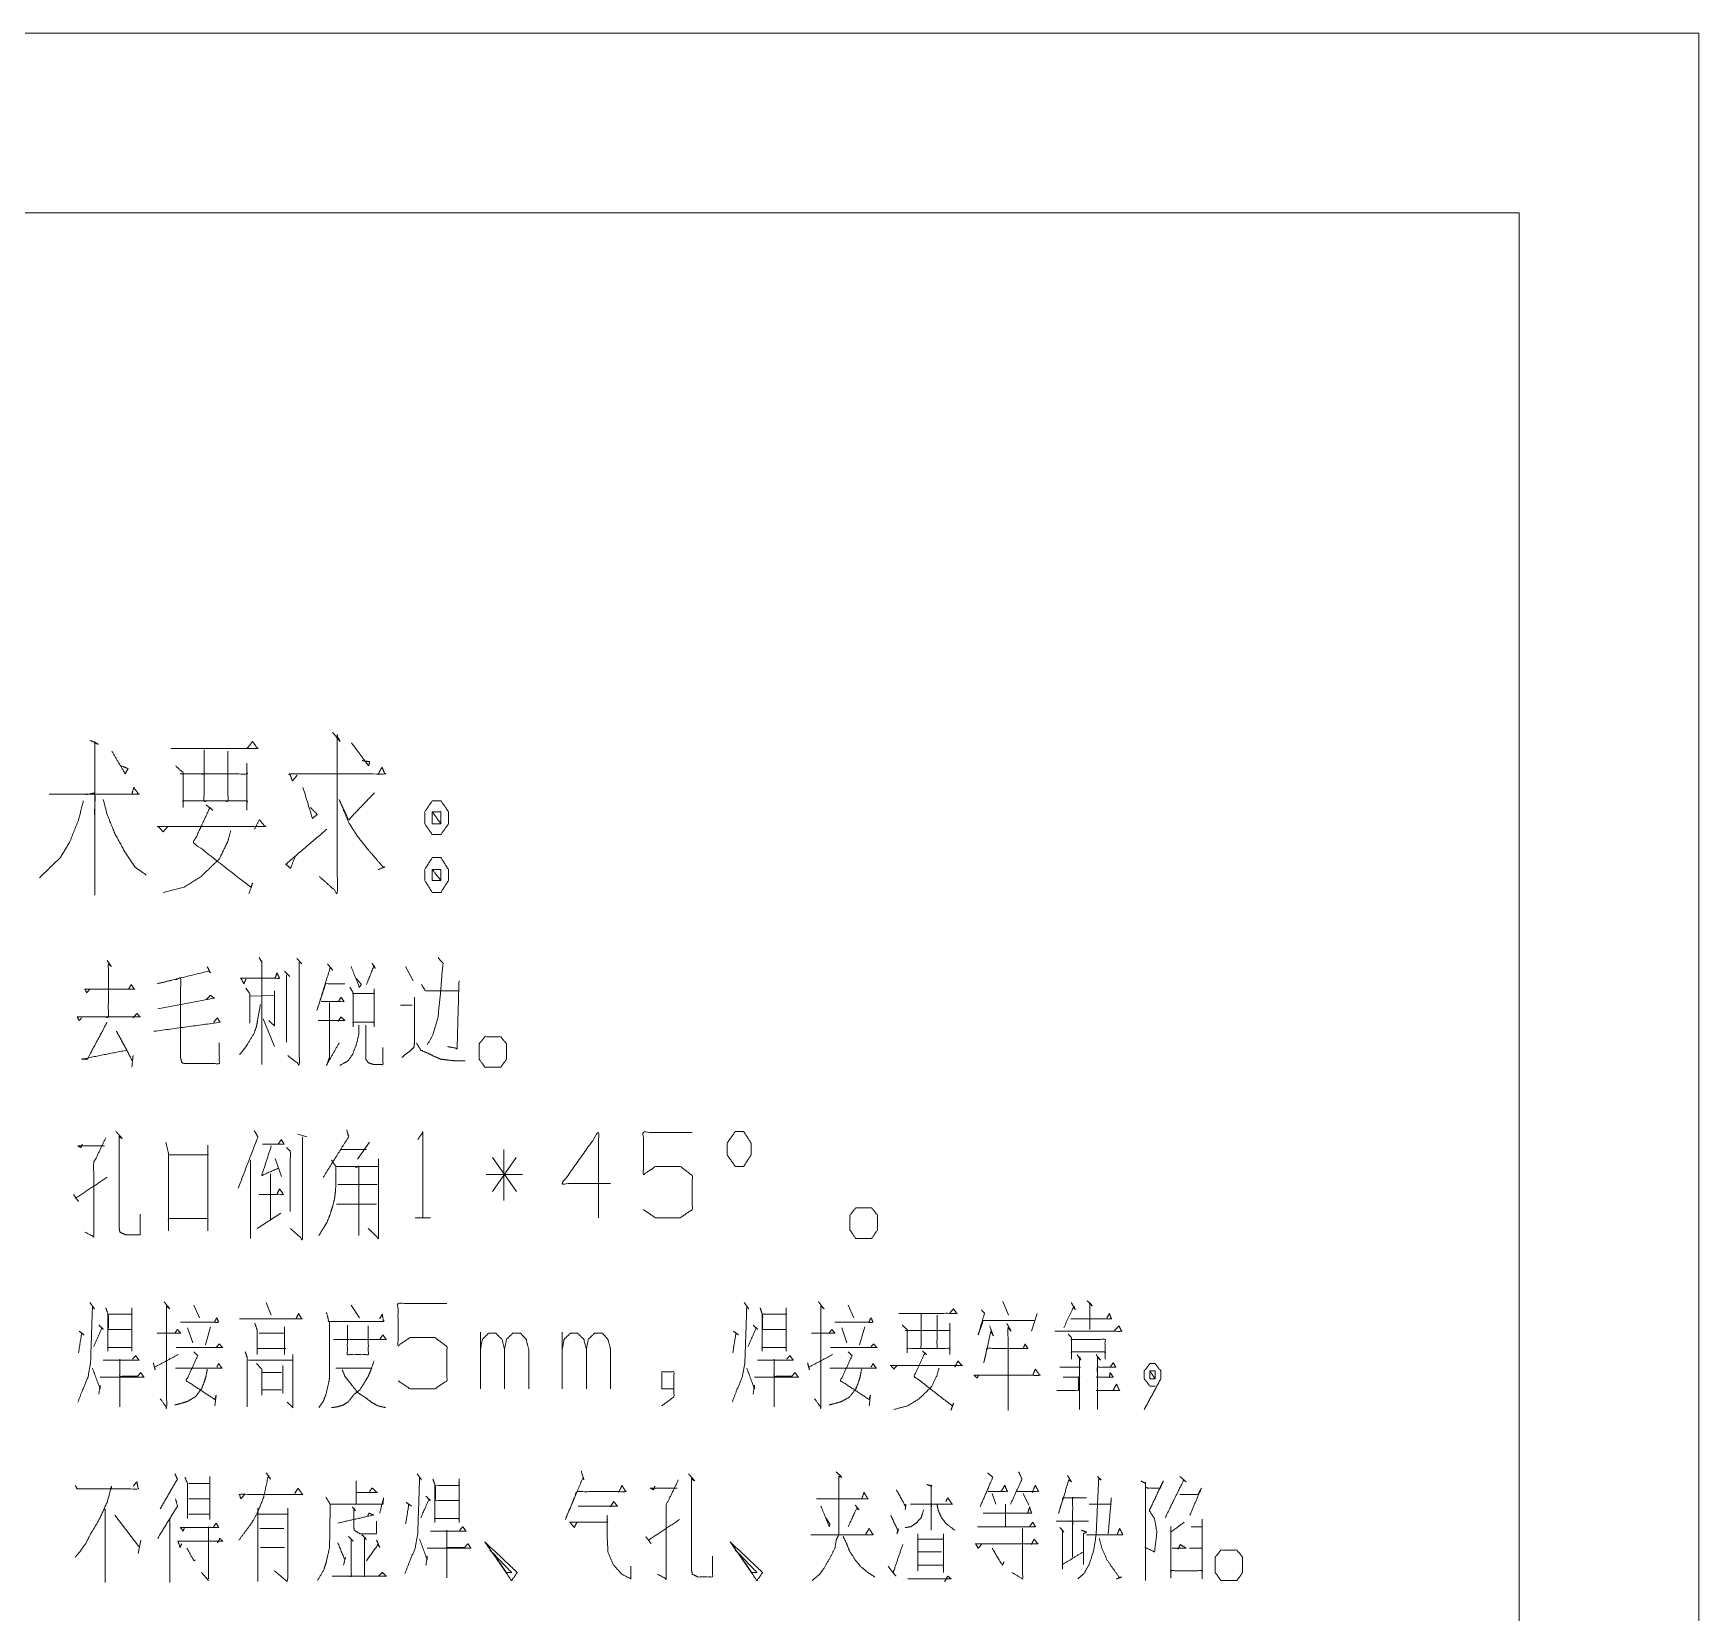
# Model space of a CAD drawing. Header units: millimetres. Extents: x 2210 to 79821, y -19430 to 2344.
# Drawn here: x 7825.33 to 7871.68, y 1745.86 to 1789.82 of the extents above; entities that cross this region are included whole.
import ezdxf

# ---------------------------------------------------------------- set-up
doc = ezdxf.new("R2010")
doc.units = ezdxf.units.MM
doc.layers.add('101', color=7, linetype='Continuous', true_color=0xffffff)

msp = doc.modelspace()

# ---------------------------------------------------------------- linework, layer by layer
at = {"layer": '101', "color": 133, "linetype": 'Continuous', "lineweight": 18}
for p, q in [((7871.684, 1789.822), (7451.684, 1789.822)), ((7871.684, 1492.822), (7871.684, 1789.822)), ((7866.684, 1784.822), (7476.684, 1784.822)), ((7866.684, 1497.822), (7866.684, 1784.822))]:
    msp.add_line(p, q, dxfattribs=at)
at = {"layer": '101', "color": 72, "linetype": 'Continuous', "lineweight": 18}
for p, q in [((7832.66, 1764.07), (7832.801, 1763.92)), ((7835.693, 1763.845), (7835.905, 1763.445)), ((7832.324, 1763.72), (7832.466, 1763.57)), ((7832.377, 1763.62), (7832.377, 1761.745)), ((7831.37, 1763.02), (7832.041, 1763.045)), ((7831.723, 1762.395), (7832.041, 1761.62)), ((7835.551, 1762.77), (7835.87, 1762.77)), ((7832.695, 1759.182), (7832.943, 1759.107)), ((7833.911, 1758.757), (7834.601, 1758.757)), ((7834.689, 1758.957), (7834.353, 1758.482)), ((7838.429, 1757.332), (7838.429, 1758.757)), ((7831.37, 1758.457), (7831.37, 1756.282)), ((7832.059, 1758.507), (7832.236, 1758.007)), ((7838.765, 1758.532), (7838.111, 1757.582)), ((7838.111, 1758.532), (7838.782, 1757.582)), ((7831.935, 1758.082), (7831.935, 1756.807)), ((7833.805, 1757.782), (7834.901, 1757.782)), ((7838.941, 1758.057), (7837.934, 1758.057)), ((7831.564, 1756.557), (7832.218, 1756.982)), ((7833.77, 1757.232), (7834.883, 1757.232)), ((7835.958, 1756.857), (7836.382, 1756.857)), ((7852.317, 1754.52), (7852.477, 1754.145)), ((7829.8, 1754.42), (7829.959, 1754.07)), ((7831.812, 1754.495), (7831.953, 1754.145)), ((7834.176, 1754.42), (7834.406, 1754.07)), ((7848.012, 1754.42), (7848.171, 1754.07)), ((7853.272, 1754.195), (7853.113, 1753.695)), ((7829.623, 1753.795), (7829.765, 1753.37)), ((7830.26, 1753.82), (7830.118, 1753.32)), ((7831.617, 1753.645), (7832.324, 1753.645)), ((7832.324, 1753.82), (7832.324, 1753.045)), ((7837.775, 1752.095), (7837.775, 1753.67)), ((7840.051, 1752.095), (7840.051, 1753.67)), ((7847.835, 1753.795), (7847.977, 1753.37)), ((7848.472, 1753.82), (7848.33, 1753.32)), ((7831.564, 1753.22), (7832.359, 1753.22)), ((7831.317, 1752.895), (7832.554, 1752.895)), ((7832.271, 1752.745), (7832.271, 1751.97)), ((7833.752, 1752.67), (7834.76, 1752.67)), ((7831.688, 1752.545), (7832.236, 1752.545)), ((7831.688, 1752.07), (7832.236, 1752.07)), ((7829.659, 1749.457), (7830.242, 1749.457)), ((7830.242, 1749.657), (7830.242, 1748.457)), ((7829.659, 1749.032), (7830.242, 1749.032)), ((7852.017, 1749.182), (7852.123, 1748.882)), ((7852.883, 1749.182), (7853.042, 1748.857)), ((7827.329, 1748.757), (7827.329, 1746.707)), ((7827.594, 1748.582), (7828.266, 1747.707)), ((7829.659, 1748.607), (7830.242, 1748.607)), ((7852.388, 1748.882), (7852.388, 1748.257)), ((7829.129, 1748.457), (7829.129, 1746.707)), ((7830.207, 1748.257), (7830.207, 1746.807)), ((7831.635, 1748.207), (7832.306, 1748.207)), ((7828.319, 1747.882), (7828.248, 1747.507)), ((7831.652, 1747.682), (7832.324, 1747.682)), ((7857.507, 1747.657), (7857.843, 1747.657)), ((7830.207, 1746.757), (7830.012, 1746.982))]:
    msp.add_line(p, q, dxfattribs=at)
for points, knots in [([(7833.657, 1770.37), (7833.869, 1770.107), (7833.789, 1770.257), (7833.789, 1765.907), (7833.286, 1766.357)], [0, 0, 0.060995, 0.091683, 0.877919, 1, 1]), ([(7826.907, 1770.145), (7827.146, 1770.032), (7827.039, 1770.07), (7827.039, 1765.832), (7827.039, 1768.645), (7825.767, 1768.645), (7828.259, 1768.645), (7828.126, 1768.832), (7828.073, 1768.645)], [0, 0, 0.022712, 0.032395, 0.397208, 0.639342, 0.748903, 0.963458, 0.983227, 1, 1]), ([(7827.517, 1769.845), (7827.888, 1769.207), (7827.967, 1769.357), (7827.782, 1769.432)], [0, 0, 0.666016, 0.81929, 1, 1]), ([(7829.155, 1769.92), (7831.568, 1769.92), (7831.435, 1770.107), (7831.276, 1769.92)], [0, 0, 0.835358, 0.91487, 1, 1]), ([(7829.288, 1769.432), (7829.5, 1769.245), (7829.5, 1768.27), (7829.5, 1768.457), (7831.276, 1768.457), (7831.276, 1768.195), (7831.276, 1769.507), (7831.276, 1769.207), (7829.42, 1769.207), (7830.083, 1769.207), (7830.083, 1769.882), (7830.083, 1768.457), (7830.746, 1768.457), (7830.746, 1769.845)], [0, 0, 0.024062, 0.106928, 0.122864, 0.273837, 0.296149, 0.4077, 0.433197, 0.590931, 0.647265, 0.704633, 0.825745, 0.882075, 1, 1]), ([(7834.187, 1770.07), (7834.664, 1769.432), (7834.691, 1769.545), (7834.479, 1769.582)], [0, 0, 0.706417, 0.808952, 1, 1]), ([(7832.676, 1769.17), (7832.543, 1769.02), (7832.464, 1769.207), (7835.115, 1769.207), (7835.035, 1769.395), (7834.929, 1769.207)], [0, 0, 0.057617, 0.116242, 0.879371, 0.937997, 1, 1]), ([(7826.721, 1768.457), (7826.589, 1767.932), (7826.35, 1767.332), (7826.085, 1766.882), (7825.502, 1766.32)], [0, 0, 0.214896, 0.471147, 0.678431, 1, 1]), ([(7827.278, 1768.495), (7827.384, 1768.082), (7827.596, 1767.557), (7827.861, 1767.07), (7828.153, 1766.62), (7828.471, 1766.395)], [0, 0, 0.172231, 0.401198, 0.625593, 0.842438, 1, 1]), ([(7832.835, 1768.832), (7833.1, 1767.97), (7833.233, 1768.082), (7833.047, 1768.27)], [0, 0, 0.673366, 0.803128, 1, 1]), ([(7834.823, 1768.682), (7834.107, 1767.932), (7833.842, 1768.495), (7834.107, 1767.857), (7834.346, 1767.482), (7834.611, 1767.145), (7835.062, 1766.62), (7835.115, 1766.62), (7834.929, 1766.545)], [0, 0, 0.248762, 0.397963, 0.563618, 0.670264, 0.773235, 0.93925, 0.951976, 1, 1]), ([(7836.674, 1768.457), (7836.435, 1768.457), (7836.223, 1768.157), (7836.223, 1767.82), (7836.435, 1767.52), (7836.674, 1767.52), (7836.886, 1767.82), (7836.886, 1768.157), (7836.674, 1768.457)], [0, 0, 0.091011, 0.23115, 0.35987, 0.500009, 0.59102, 0.73115, 0.85987, 1, 1]), ([(7830.136, 1768.345), (7830.322, 1768.195), (7830.242, 1768.27), (7829.791, 1767.295), (7831.382, 1766.057), (7831.435, 1766.17), (7831.329, 1765.87)], [0, 0, 0.061501, 0.089671, 0.366514, 0.885947, 0.917995, 1, 1]), ([(7836.435, 1767.82), (7836.674, 1767.82), (7836.435, 1768.157), (7836.435, 1767.82)], [0, 0, 0.241169, 0.658908, 1, 1]), ([(7836.674, 1767.82), (7836.674, 1768.157), (7836.435, 1768.157)], [0, 0, 0.585806, 1, 1]), ([(7829.076, 1767.745), (7828.943, 1767.595), (7828.81, 1767.745), (7831.78, 1767.745), (7831.621, 1767.932), (7831.488, 1767.67)], [0, 0, 0.051201, 0.102396, 0.86189, 0.924783, 1, 1]), ([(7830.825, 1767.632), (7830.746, 1767.332), (7830.507, 1766.845), (7830.003, 1766.357), (7829.526, 1766.057), (7828.943, 1765.907)], [0, 0, 0.114106, 0.313638, 0.571352, 0.778587, 1, 1]), ([(7832.623, 1766.92), (7832.49, 1766.582), (7832.358, 1766.695), (7833.498, 1767.67)], [0, 0, 0.178053, 0.26342, 1, 1]), ([(7836.886, 1766.545), (7836.674, 1766.882), (7836.435, 1766.882), (7836.223, 1766.545), (7836.223, 1766.245), (7836.435, 1765.907), (7836.674, 1765.907), (7836.886, 1766.245), (7836.886, 1766.545)], [0, 0, 0.149192, 0.238507, 0.387707, 0.5, 0.6492, 0.738515, 0.887707, 1, 1]), ([(7836.435, 1766.545), (7836.435, 1766.245), (7836.674, 1766.245)], [0, 0, 0.556988, 1, 1]), ([(7836.674, 1766.545), (7836.435, 1766.545), (7836.674, 1766.245), (7836.674, 1766.545)], [0, 0, 0.258816, 0.674596, 1, 1]), ([(7827.382, 1764.02), (7827.506, 1763.845), (7827.418, 1763.92), (7827.418, 1762.445), (7826.552, 1762.445), (7828.301, 1762.445), (7828.213, 1762.545), (7828.107, 1762.42)], [0, 0, 0.045422, 0.069991, 0.382592, 0.566136, 0.936976, 0.965261, 1, 1]), ([(7830.171, 1763.845), (7830.26, 1763.67), (7830.207, 1763.72), (7828.775, 1763.37), (7829.429, 1763.52), (7829.429, 1761.32), (7829.464, 1761.17), (7829.553, 1761.145), (7830.507, 1761.145), (7830.507, 1761.72)], [0, 0, 0.030685, 0.042094, 0.272768, 0.377784, 0.722121, 0.746242, 0.760612, 0.910004, 1, 1]), ([(7831.617, 1764.095), (7831.688, 1763.97), (7831.688, 1761.12)], [0, 0, 0.047969, 1, 1]), ([(7832.731, 1763.97), (7832.731, 1761.12), (7832.413, 1761.37)], [0, 0, 0.875674, 1, 1]), ([(7833.522, 1763.92), (7833.664, 1763.745), (7833.593, 1763.82), (7833.222, 1762.62), (7833.469, 1763.37), (7834, 1763.37)], [0, 0, 0.077467, 0.112955, 0.545473, 0.817419, 1, 1]), ([(7834.176, 1763.845), (7834.406, 1763.27), (7834.459, 1763.345), (7834.318, 1763.52)], [0, 0, 0.661524, 0.759631, 1, 1]), ([(7834.76, 1763.945), (7834.848, 1763.795), (7834.813, 1763.87), (7834.601, 1763.345)], [0, 0, 0.211467, 0.312196, 1, 1]), ([(7836.594, 1764.095), (7836.736, 1763.945), (7836.7, 1763.595), (7836.665, 1763.12), (7836.594, 1762.445), (7836.453, 1761.945), (7836.294, 1761.67)], [0, 0, 0.080831, 0.21877, 0.405547, 0.671677, 0.875431, 1, 1]), ([(7826.905, 1763.22), (7826.817, 1763.12), (7826.764, 1763.22), (7828.142, 1763.22), (7828.054, 1763.345), (7827.983, 1763.22)], [0, 0, 0.069441, 0.128338, 0.845637, 0.925275, 1, 1]), ([(7831.246, 1763.495), (7831.193, 1763.37), (7831.105, 1763.52), (7832.183, 1763.52), (7832.112, 1763.67), (7832.059, 1763.52)], [0, 0, 0.079259, 0.180902, 0.810328, 0.907126, 1, 1]), ([(7836.135, 1763.345), (7836.241, 1763.17), (7837.16, 1763.17)], [0, 0, 0.182091, 1, 1]), ([(7837.178, 1763.445), (7837.125, 1761.57), (7836.859, 1761.62)], [0, 0, 0.874254, 1, 1]), ([(7828.793, 1762.67), (7830.366, 1762.97), (7830.26, 1763.045), (7830.136, 1762.92)], [0, 0, 0.839681, 0.90778, 1, 1]), ([(7831.246, 1763.245), (7831.352, 1763.095), (7831.352, 1762.27)], [0, 0, 0.182116, 1, 1]), ([(7832.041, 1763.17), (7832.041, 1762.195), (7831.882, 1762.345)], [0, 0, 0.816829, 1, 1]), ([(7833.346, 1762.87), (7833.982, 1762.87), (7833.894, 1762.995), (7833.823, 1762.87)], [0, 0, 0.682009, 0.846089, 1, 1]), ([(7834.141, 1763.27), (7834.229, 1763.12), (7834.229, 1762.17), (7834.229, 1762.295), (7834.813, 1762.295), (7834.813, 1762.17), (7834.813, 1763.22), (7834.813, 1763.095), (7834.212, 1763.095)], [0, 0, 0.046631, 0.301095, 0.334581, 0.490817, 0.524304, 0.805555, 0.839035, 1, 1]), ([(7835.94, 1762.995), (7835.94, 1761.745), (7835.923, 1761.595), (7835.781, 1761.47), (7835.587, 1761.32)], [0, 0, 0.681074, 0.763374, 0.866199, 1, 1]), ([(7826.675, 1762.42), (7826.605, 1762.345), (7826.552, 1762.445)], [0, 0, 0.476637, 1, 1]), ([(7828.687, 1762.045), (7830.525, 1762.295), (7830.454, 1762.42), (7830.348, 1762.295)], [0, 0, 0.857805, 0.924206, 1, 1]), ([(7831.652, 1762.795), (7831.582, 1762.42), (7831.546, 1762.195), (7831.476, 1761.995), (7831.299, 1761.695), (7831.211, 1761.57), (7831.069, 1761.395)], [0, 0, 0.24655, 0.393704, 0.530764, 0.755722, 0.854644, 1, 1]), ([(7833.257, 1762.345), (7834, 1762.345), (7833.894, 1762.445), (7833.805, 1762.32)], [0, 0, 0.71297, 0.852965, 1, 1]), ([(7833.575, 1762.845), (7833.575, 1761.32), (7833.487, 1761.095), (7833.841, 1761.72)], [0, 0, 0.613739, 0.711021, 1, 1]), ([(7827.382, 1762.295), (7826.834, 1761.27), (7826.675, 1761.27), (7827.93, 1761.52), (7827.647, 1762.045), (7828.089, 1761.22), (7828.107, 1761.37), (7828.072, 1761.045)], [0, 0, 0.252058, 0.286557, 0.564061, 0.693383, 0.896347, 0.929102, 1, 1]), ([(7834.388, 1762.22), (7834.388, 1761.945), (7834.318, 1761.67), (7834.212, 1761.395), (7834.088, 1761.22), (7833.858, 1761.095)], [0, 0, 0.206834, 0.420393, 0.64207, 0.803267, 1, 1]), ([(7834.583, 1762.22), (7834.583, 1761.27), (7834.654, 1761.17), (7834.795, 1761.12), (7835.06, 1761.12), (7835.06, 1761.595)], [0, 0, 0.48405, 0.546451, 0.622883, 0.75797, 1, 1]), ([(7835.993, 1761.72), (7836.117, 1761.52), (7836.294, 1761.445), (7836.488, 1761.345), (7836.665, 1761.27), (7836.859, 1761.245), (7837.107, 1761.22), (7837.354, 1761.22)], [0, 0, 0.153705, 0.279215, 0.422091, 0.547596, 0.675718, 0.838257, 1, 1]), ([(7837.74, 1761.27), (7837.74, 1761.695), (7837.899, 1761.895), (7838.34, 1761.895), (7838.5, 1761.695), (7838.5, 1761.27), (7838.34, 1761.045), (7837.899, 1761.045), (7837.74, 1761.27)], [0, 0, 0.15201, 0.243408, 0.401443, 0.492842, 0.644852, 0.743408, 0.901443, 1, 1]), ([(7827.63, 1759.257), (7827.807, 1759.057), (7827.718, 1759.107), (7827.718, 1756.582), (7827.736, 1756.457), (7827.895, 1756.382), (7828.301, 1756.382), (7828.301, 1756.957)], [0, 0, 0.063894, 0.088205, 0.6927, 0.722922, 0.765026, 0.862345, 1, 1]), ([(7831.034, 1757.682), (7831.582, 1759.107), (7831.493, 1759.257), (7831.476, 1759.282)], [0, 0, 0.881768, 0.982305, 1, 1]), ([(7834.053, 1759.307), (7834.106, 1759.107), (7833.399, 1757.982)], [0, 0, 0.134735, 1, 1]), ([(7836.029, 1759.032), (7836.17, 1759.232), (7836.17, 1756.857)], [0, 0, 0.093497, 1, 1]), ([(7841.395, 1757.807), (7840.051, 1757.807), (7841.059, 1759.232), (7841.059, 1756.857)], [0, 0, 0.245868, 0.565295, 1, 1]), ([(7842.31, 1757.082), (7842.646, 1756.857), (7843.335, 1756.857), (7843.671, 1757.082), (7843.671, 1758.032), (7843.335, 1758.282), (7842.646, 1758.282), (7842.31, 1758.057), (7842.31, 1759.232), (7843.671, 1759.232)], [0, 0, 0.062231, 0.168346, 0.230572, 0.376815, 0.441263, 0.547378, 0.609609, 0.790489, 1, 1]), ([(7844.869, 1758.282), (7845.099, 1758.282), (7845.311, 1758.607), (7845.311, 1758.932), (7845.099, 1759.257), (7844.869, 1759.257), (7844.64, 1758.932), (7844.64, 1758.607), (7844.869, 1758.282)], [0, 0, 0.085681, 0.230394, 0.351585, 0.496291, 0.581973, 0.730387, 0.851579, 1, 1]), ([(7826.693, 1758.907), (7826.658, 1758.807), (7826.569, 1758.857), (7827.312, 1758.857)], [0, 0, 0.111652, 0.218549, 1, 1]), ([(7827.347, 1759.082), (7827.011, 1758.382), (7827.011, 1756.332), (7826.764, 1756.457)], [0, 0, 0.250151, 0.910671, 1, 1]), ([(7829.022, 1758.957), (7829.093, 1758.632), (7829.093, 1756.507), (7829.093, 1756.832), (7830.189, 1756.832), (7830.189, 1756.507), (7830.189, 1758.857), (7830.189, 1758.607), (7829.111, 1758.607)], [0, 0, 0.0422, 0.311813, 0.353049, 0.49209, 0.533325, 0.831486, 0.863204, 1, 1]), ([(7831.953, 1758.857), (7831.688, 1758.032), (7832.147, 1758.232)], [0, 0, 0.633567, 1, 1]), ([(7831.705, 1758.907), (7832.306, 1758.907), (7832.236, 1759.032), (7832.147, 1758.907)], [0, 0, 0.66949, 0.829485, 1, 1]), ([(7832.377, 1758.807), (7832.483, 1758.707), (7832.483, 1757.032)], [0, 0, 0.080046, 1, 1]), ([(7832.819, 1759.107), (7832.819, 1756.257), (7832.483, 1756.557)], [0, 0, 0.863559, 1, 1]), ([(7833.628, 1758.457), (7833.752, 1758.282), (7833.752, 1757.782), (7833.735, 1757.557), (7833.717, 1757.407), (7833.664, 1757.182), (7833.593, 1756.957), (7833.505, 1756.732), (7833.416, 1756.582), (7833.275, 1756.357)], [0, 0, 0.095695, 0.318944, 0.419716, 0.487155, 0.590371, 0.695675, 0.80361, 0.88134, 1, 1]), ([(7833.77, 1758.282), (7834.936, 1758.282), (7834.936, 1758.482), (7834.936, 1756.282), (7834.654, 1756.557)], [0, 0, 0.294508, 0.345002, 0.900412, 1, 1]), ([(7834.3, 1758.257), (7834.388, 1758.282), (7834.388, 1756.357)], [0, 0, 0.045523, 1, 1]), ([(7826.446, 1757.507), (7826.587, 1757.307), (7826.516, 1757.407), (7827.382, 1757.982)], [0, 0, 0.174102, 0.261144, 1, 1]), ([(7831.617, 1757.507), (7832.289, 1757.507), (7832.183, 1757.657), (7832.112, 1757.507)], [0, 0, 0.657711, 0.837607, 1, 1]), ([(7848.061, 1756.507), (7848.061, 1756.932), (7848.221, 1757.132), (7848.662, 1757.132), (7848.822, 1756.932), (7848.822, 1756.507), (7848.662, 1756.282), (7848.221, 1756.282), (7848.061, 1756.507)], [0, 0, 0.152008, 0.243396, 0.401444, 0.492841, 0.64485, 0.743405, 0.901453, 1, 1]), ([(7828.969, 1754.52), (7829.129, 1754.32), (7829.04, 1754.395), (7829.04, 1751.57), (7828.863, 1751.82)], [0, 0, 0.072955, 0.106044, 0.912586, 1, 1]), ([(7847.181, 1754.52), (7847.34, 1754.32), (7847.252, 1754.395), (7847.252, 1751.57), (7847.075, 1751.82)], [0, 0, 0.072962, 0.10605, 0.912587, 1, 1]), ([(7854.665, 1754.545), (7854.806, 1754.395), (7854.735, 1754.495), (7854.735, 1753.745)], [0, 0, 0.191124, 0.304673, 1, 1]), ([(7826.905, 1754.495), (7827.029, 1754.32), (7826.976, 1754.395), (7826.923, 1752.82), (7826.852, 1752.42), (7826.693, 1752.045), (7826.569, 1751.72)], [0, 0, 0.070416, 0.100595, 0.618417, 0.751887, 0.885737, 1, 1]), ([(7827.347, 1754.345), (7827.4, 1754.195), (7827.4, 1753.145), (7827.4, 1753.245), (7828.072, 1753.245), (7828.072, 1753.145), (7828.072, 1754.345), (7828.072, 1754.17), (7827.418, 1754.17), (7827.418, 1753.745), (7828.054, 1753.745)], [0, 0, 0.030769, 0.233823, 0.253162, 0.383044, 0.402383, 0.634446, 0.668287, 0.794756, 0.876945, 1, 1]), ([(7829.429, 1753.945), (7830.49, 1753.945), (7830.436, 1754.07), (7830.366, 1753.945)], [0, 0, 0.791484, 0.892824, 1, 1]), ([(7831.069, 1754.045), (7832.801, 1754.045), (7832.713, 1754.195), (7832.642, 1754.045)], [0, 0, 0.835944, 0.91997, 1, 1]), ([(7833.487, 1754.22), (7833.558, 1753.97), (7835.078, 1753.97), (7835.042, 1754.17), (7834.972, 1754.045)], [0, 0, 0.122175, 0.836955, 0.932464, 1, 1]), ([(7835.481, 1752.32), (7835.817, 1752.095), (7836.506, 1752.095), (7836.842, 1752.32), (7836.842, 1753.27), (7836.506, 1753.52), (7835.817, 1753.52), (7835.481, 1753.295), (7835.481, 1754.47), (7836.842, 1754.47)], [0, 0, 0.062227, 0.168343, 0.23057, 0.376816, 0.441266, 0.547382, 0.609609, 0.790491, 1, 1]), ([(7845.117, 1754.495), (7845.241, 1754.32), (7845.188, 1754.395), (7845.135, 1752.82), (7845.064, 1752.42), (7844.905, 1752.045), (7844.781, 1751.72)], [0, 0, 0.070422, 0.100609, 0.618423, 0.751891, 0.885739, 1, 1]), ([(7845.559, 1754.345), (7845.612, 1754.195), (7845.612, 1753.145), (7845.612, 1753.245), (7846.283, 1753.245), (7846.283, 1753.145), (7846.283, 1754.345), (7846.283, 1754.17), (7845.629, 1754.17), (7845.629, 1753.745), (7846.266, 1753.745)], [0, 0, 0.030766, 0.233821, 0.25316, 0.38305, 0.40239, 0.634453, 0.668294, 0.794763, 0.876953, 1, 1]), ([(7847.641, 1753.945), (7848.701, 1753.945), (7848.648, 1754.07), (7848.578, 1753.945)], [0, 0, 0.79149, 0.892828, 1, 1]), ([(7849.422, 1754.195), (7851.031, 1754.195), (7850.942, 1754.32), (7850.836, 1754.195)], [0, 0, 0.835359, 0.914868, 1, 1]), ([(7849.511, 1753.87), (7849.652, 1753.745), (7849.652, 1753.095), (7849.652, 1753.22), (7850.836, 1753.22), (7850.836, 1753.045), (7850.836, 1753.92), (7850.836, 1753.72), (7849.599, 1753.72), (7850.041, 1753.72), (7850.041, 1754.17), (7850.041, 1753.22), (7850.483, 1753.22), (7850.483, 1754.145)], [0, 0, 0.024059, 0.106926, 0.122864, 0.273836, 0.296148, 0.4077, 0.433195, 0.590929, 0.647265, 0.704634, 0.825746, 0.882076, 1, 1]), ([(7851.717, 1754.295), (7851.805, 1754.195), (7851.628, 1753.595), (7851.77, 1753.995), (7853.184, 1753.995)], [0, 0, 0.051388, 0.292221, 0.45558, 1, 1]), ([(7854.223, 1754.495), (7854.329, 1754.295), (7854.294, 1754.395), (7854.011, 1753.795)], [0, 0, 0.227329, 0.333849, 1, 1]), ([(7854.205, 1754.045), (7855.336, 1754.045), (7855.283, 1754.195), (7855.213, 1754.07)], [0, 0, 0.788895, 0.899855, 1, 1]), ([(7826.605, 1753.695), (7826.746, 1753.595), (7826.675, 1753.645), (7826.587, 1753.095)], [0, 0, 0.21204, 0.31808, 1, 1]), ([(7827.153, 1753.87), (7827.276, 1753.745), (7827.241, 1753.795), (7827.011, 1753.27)], [0, 0, 0.217081, 0.292659, 1, 1]), ([(7828.775, 1753.645), (7829.429, 1753.645), (7829.341, 1753.745), (7829.27, 1753.645)], [0, 0, 0.718726, 0.865406, 1, 1]), ([(7831.493, 1753.92), (7831.564, 1753.72), (7831.564, 1753.045)], [0, 0, 0.239101, 1, 1]), ([(7833.575, 1753.97), (7833.575, 1752.42), (7833.558, 1752.295), (7833.469, 1751.92), (7833.399, 1751.745), (7833.275, 1751.57)], [0, 0, 0.628912, 0.680132, 0.836459, 0.913039, 1, 1]), ([(7833.682, 1753.47), (7835.149, 1753.47), (7835.06, 1753.595), (7834.972, 1753.47)], [0, 0, 0.827332, 0.913666, 1, 1]), ([(7834.07, 1753.87), (7834.07, 1753.045), (7834.654, 1753.045), (7834.654, 1753.845)], [0, 0, 0.373599, 0.637718, 1, 1]), ([(7837.775, 1753.195), (7837.828, 1753.47), (7838.005, 1753.645), (7838.199, 1753.645), (7838.376, 1753.47), (7838.447, 1753.195), (7838.447, 1752.095)], [0, 0, 0.118877, 0.224461, 0.306989, 0.41256, 0.533084, 1, 1]), ([(7838.447, 1753.195), (7838.5, 1753.47), (7838.676, 1753.645), (7838.888, 1753.645), (7839.048, 1753.47), (7839.118, 1753.195), (7839.118, 1752.095)], [0, 0, 0.118606, 0.223933, 0.313763, 0.413917, 0.534162, 1, 1]), ([(7840.051, 1753.195), (7840.104, 1753.47), (7840.281, 1753.645), (7840.476, 1753.645), (7840.652, 1753.47), (7840.723, 1753.195), (7840.723, 1752.095)], [0, 0, 0.11888, 0.224451, 0.306978, 0.412562, 0.533085, 1, 1]), ([(7840.723, 1753.195), (7840.776, 1753.47), (7840.953, 1753.645), (7841.165, 1753.645), (7841.324, 1753.47), (7841.395, 1753.195), (7841.395, 1752.095)], [0, 0, 0.118608, 0.223937, 0.313751, 0.413906, 0.534154, 1, 1]), ([(7844.816, 1753.695), (7844.958, 1753.595), (7844.887, 1753.645), (7844.799, 1753.095)], [0, 0, 0.212016, 0.318024, 1, 1]), ([(7845.364, 1753.87), (7845.488, 1753.745), (7845.453, 1753.795), (7845.223, 1753.27)], [0, 0, 0.217081, 0.292659, 1, 1]), ([(7846.987, 1753.645), (7847.641, 1753.645), (7847.552, 1753.745), (7847.482, 1753.645)], [0, 0, 0.718748, 0.865402, 1, 1]), ([(7851.946, 1753.845), (7852.052, 1753.57), (7851.982, 1753.695), (7851.787, 1752.82), (7851.876, 1753.22), (7853.007, 1753.22), (7852.936, 1753.345), (7852.883, 1753.22)], [0, 0, 0.09342, 0.138936, 0.423044, 0.552892, 0.911445, 0.956967, 1, 1]), ([(7852.424, 1753.92), (7852.547, 1753.695), (7852.459, 1753.795), (7852.459, 1751.495)], [0, 0, 0.095442, 0.145044, 1, 1]), ([(7853.763, 1753.695), (7855.619, 1753.695), (7855.548, 1753.845), (7855.425, 1753.72)], [0, 0, 0.844505, 0.919966, 1, 1]), ([(7854.134, 1753.62), (7854.223, 1753.52), (7854.223, 1752.92), (7854.223, 1753.12), (7855.16, 1753.12), (7855.16, 1752.92), (7855.16, 1753.47), (7854.205, 1753.47)], [0, 0, 0.037336, 0.205185, 0.261136, 0.523187, 0.579139, 0.732999, 1, 1]), ([(7829.305, 1753.245), (7830.596, 1753.245), (7830.507, 1753.345), (7830.419, 1753.245)], [0, 0, 0.828595, 0.914289, 1, 1]), ([(7847.517, 1753.245), (7848.807, 1753.245), (7848.719, 1753.345), (7848.631, 1753.245)], [0, 0, 0.828595, 0.914307, 1, 1]), ([(7850.076, 1753.145), (7850.2, 1753.045), (7850.147, 1753.095), (7849.847, 1752.445), (7850.907, 1751.62), (7850.942, 1751.695), (7850.872, 1751.495)], [0, 0, 0.061505, 0.089686, 0.366517, 0.885946, 0.917997, 1, 1]), ([(7826.976, 1752.67), (7827.188, 1752.095), (7827.188, 1752.195), (7827.153, 1751.945)], [0, 0, 0.634871, 0.738464, 1, 1]), ([(7827.188, 1752.42), (7828.407, 1752.42), (7828.319, 1752.545), (7828.231, 1752.445), (7827.736, 1752.445), (7827.736, 1752.92), (7827.736, 1751.595)], [0, 0, 0.320856, 0.361126, 0.396236, 0.526438, 0.651403, 1, 1]), ([(7827.276, 1752.895), (7828.266, 1752.895), (7828.178, 1753.02), (7828.089, 1752.92)], [0, 0, 0.775505, 0.89545, 1, 1]), ([(7828.669, 1752.82), (7828.722, 1752.62), (7828.704, 1752.695), (7829.358, 1753.045)], [0, 0, 0.201721, 0.276834, 1, 1]), ([(7829.288, 1752.67), (7830.578, 1752.67), (7830.49, 1752.795), (7830.436, 1752.695)], [0, 0, 0.828928, 0.927277, 1, 1]), ([(7829.8, 1753.12), (7829.906, 1753.02), (7829.588, 1752.32), (7830.383, 1751.795), (7830.419, 1751.92), (7830.383, 1751.62)], [0, 0, 0.063383, 0.397743, 0.812159, 0.868645, 1, 1]), ([(7831.228, 1753.12), (7831.281, 1752.97), (7831.281, 1751.595)], [0, 0, 0.103705, 1, 1]), ([(7831.546, 1752.795), (7831.688, 1752.645), (7831.688, 1751.92)], [0, 0, 0.221405, 1, 1]), ([(7832.554, 1753.045), (7832.554, 1751.57), (7832.395, 1751.72)], [0, 0, 0.870898, 1, 1]), ([(7834.813, 1752.87), (7834.724, 1752.62), (7834.654, 1752.445), (7834.548, 1752.27), (7834.424, 1752.07), (7834.265, 1751.945), (7834.106, 1751.745), (7833.964, 1751.645), (7833.805, 1751.595), (7833.628, 1751.57)], [0, 0, 0.141787, 0.242724, 0.352146, 0.477915, 0.586087, 0.722749, 0.815376, 0.90455, 1, 1]), ([(7845.188, 1752.67), (7845.4, 1752.095), (7845.4, 1752.195), (7845.364, 1751.945)], [0, 0, 0.634876, 0.738467, 1, 1]), ([(7845.4, 1752.42), (7846.619, 1752.42), (7846.531, 1752.545), (7846.443, 1752.445), (7845.948, 1752.445), (7845.948, 1752.92), (7845.948, 1751.595)], [0, 0, 0.320856, 0.361126, 0.396236, 0.526438, 0.651403, 1, 1]), ([(7845.488, 1752.895), (7846.478, 1752.895), (7846.389, 1753.02), (7846.301, 1752.92)], [0, 0, 0.775488, 0.895431, 1, 1]), ([(7846.881, 1752.82), (7846.934, 1752.62), (7846.916, 1752.695), (7847.57, 1753.045)], [0, 0, 0.201719, 0.27684, 1, 1]), ([(7847.499, 1752.67), (7848.79, 1752.67), (7848.701, 1752.795), (7848.648, 1752.695)], [0, 0, 0.828928, 0.927277, 1, 1]), ([(7848.012, 1753.12), (7848.118, 1753.02), (7847.8, 1752.32), (7848.595, 1751.795), (7848.631, 1751.92), (7848.595, 1751.62)], [0, 0, 0.063382, 0.397742, 0.812164, 0.868648, 1, 1]), ([(7849.369, 1752.745), (7849.281, 1752.645), (7849.193, 1752.745), (7851.172, 1752.745), (7851.066, 1752.87), (7850.978, 1752.695)], [0, 0, 0.051196, 0.102402, 0.861894, 0.924782, 1, 1]), ([(7850.536, 1752.67), (7850.483, 1752.47), (7850.324, 1752.145), (7849.988, 1751.82), (7849.67, 1751.62), (7849.281, 1751.52)], [0, 0, 0.114109, 0.313654, 0.571368, 0.778584, 1, 1]), ([(7853.905, 1752.695), (7854.47, 1752.695), (7854.417, 1752.695), (7854.453, 1752.695), (7854.453, 1752.42), (7853.993, 1752.42), (7854.417, 1752.42), (7854.417, 1752.045), (7853.816, 1752.045)], [0, 0, 0.202817, 0.221822, 0.234497, 0.333111, 0.497902, 0.650019, 0.784493, 1, 1]), ([(7854.382, 1753.045), (7854.488, 1752.895), (7854.453, 1752.97), (7854.453, 1751.52)], [0, 0, 0.107006, 0.155302, 1, 1]), ([(7854.912, 1753.045), (7855.036, 1752.895), (7854.947, 1752.97), (7854.947, 1751.52), (7854.947, 1752.695), (7855.46, 1752.695), (7855.389, 1752.82), (7855.301, 1752.695)], [0, 0, 0.051924, 0.082879, 0.470101, 0.783884, 0.92077, 0.959124, 1, 1]), ([(7856.552, 1752.17), (7856.411, 1752.17), (7856.252, 1752.37), (7856.252, 1752.595), (7856.411, 1752.795), (7856.552, 1752.795), (7856.711, 1752.595), (7856.711, 1752.37), (7856.252, 1751.52)], [0, 0, 0.057341, 0.16098, 0.252232, 0.355877, 0.413219, 0.516864, 0.608116, 1, 1]), ([(7830.171, 1752.645), (7830.136, 1752.445), (7830.083, 1752.27), (7830.012, 1752.095), (7829.836, 1751.87), (7829.623, 1751.745), (7829.464, 1751.695), (7829.27, 1751.645)], [0, 0, 0.137733, 0.261739, 0.389763, 0.583803, 0.750757, 0.863849, 1, 1]), ([(7833.929, 1752.62), (7834, 1752.445), (7834.353, 1751.995), (7834.583, 1751.845), (7834.742, 1751.72), (7834.919, 1751.62), (7835.131, 1751.57)], [0, 0, 0.113786, 0.458783, 0.624216, 0.746187, 0.868611, 1, 1]), ([(7843.159, 1752.095), (7842.823, 1752.095), (7842.823, 1752.57), (7843.159, 1752.57), (7843.159, 1751.87), (7842.823, 1751.62)], [0, 0, 0.148243, 0.357933, 0.506176, 0.815191, 1, 1]), ([(7848.383, 1752.645), (7848.348, 1752.445), (7848.295, 1752.27), (7848.224, 1752.095), (7848.047, 1751.87), (7847.835, 1751.745), (7847.676, 1751.695), (7847.482, 1751.645)], [0, 0, 0.137734, 0.261749, 0.389763, 0.583803, 0.750783, 0.863849, 1, 1]), ([(7851.646, 1752.47), (7851.593, 1752.395), (7851.522, 1752.47), (7853.343, 1752.47), (7853.219, 1752.645), (7853.148, 1752.47)], [0, 0, 0.03798, 0.080593, 0.833344, 0.921962, 1, 1]), ([(7854.912, 1752.42), (7855.389, 1752.42), (7855.301, 1752.545), (7855.283, 1752.42)], [0, 0, 0.630795, 0.833126, 1, 1]), ([(7854.912, 1752.045), (7855.566, 1752.045), (7855.478, 1752.22), (7855.389, 1752.07)], [0, 0, 0.638551, 0.829997, 1, 1]), ([(7856.411, 1752.37), (7856.552, 1752.37), (7856.411, 1752.595), (7856.411, 1752.37)], [0, 0, 0.223671, 0.644056, 1, 1]), ([(7856.552, 1752.37), (7856.552, 1752.595), (7856.411, 1752.595)], [0, 0, 0.614104, 1, 1]), ([(7826.499, 1749.407), (7826.552, 1749.307), (7828.248, 1749.307), (7828.213, 1749.507), (7828.107, 1749.382)], [0, 0, 0.051998, 0.831416, 0.924706, 1, 1]), ([(7829.27, 1749.732), (7829.341, 1749.582), (7828.863, 1748.757)], [0, 0, 0.14819, 1, 1]), ([(7829.553, 1749.632), (7829.623, 1749.457), (7829.623, 1748.482)], [0, 0, 0.162191, 1, 1]), ([(7831.812, 1749.757), (7831.935, 1749.582), (7831.865, 1749.657), (7831.741, 1749.082), (7831.564, 1748.632), (7831.405, 1748.357), (7831.052, 1747.882)], [0, 0, 0.093222, 0.138055, 0.393909, 0.60422, 0.742422, 1, 1]), ([(7834.318, 1749.532), (7834.318, 1748.882), (7834.318, 1749.207), (7834.901, 1749.207), (7834.76, 1749.332), (7834.689, 1749.232)], [0, 0, 0.347693, 0.52154, 0.833541, 0.934487, 1, 1]), ([(7836.011, 1749.732), (7836.135, 1749.557), (7836.082, 1749.632), (7836.029, 1748.057), (7835.958, 1747.657), (7835.799, 1747.282), (7835.675, 1746.957)], [0, 0, 0.070423, 0.10061, 0.618426, 0.751894, 0.885743, 1, 1]), ([(7836.453, 1749.582), (7836.506, 1749.432), (7836.506, 1748.382), (7836.506, 1748.482), (7837.178, 1748.482), (7837.178, 1748.382), (7837.178, 1749.582), (7837.178, 1749.407), (7836.524, 1749.407), (7836.524, 1748.982), (7837.16, 1748.982)], [0, 0, 0.030769, 0.233823, 0.253162, 0.383052, 0.402391, 0.634454, 0.668295, 0.794764, 0.876953, 1, 1]), ([(7840.582, 1749.807), (7840.652, 1749.557), (7840.635, 1749.632), (7840.14, 1748.457), (7840.458, 1749.232), (7841.819, 1749.232), (7841.713, 1749.407), (7841.624, 1749.207)], [0, 0, 0.061366, 0.07957, 0.380707, 0.578581, 0.900027, 0.948356, 1, 1]), ([(7843.282, 1749.557), (7842.946, 1748.857), (7842.946, 1746.807), (7842.699, 1746.932)], [0, 0, 0.250151, 0.910671, 1, 1]), ([(7843.565, 1749.732), (7843.742, 1749.532), (7843.653, 1749.582), (7843.653, 1747.057), (7843.671, 1746.932), (7843.83, 1746.857), (7844.237, 1746.857), (7844.237, 1747.432)], [0, 0, 0.063895, 0.088198, 0.692698, 0.72292, 0.765024, 0.862344, 1, 1]), ([(7847.676, 1749.782), (7847.835, 1749.632), (7847.747, 1749.657), (7847.747, 1748.032), (7847.676, 1747.882), (7847.641, 1747.657), (7847.499, 1747.382), (7847.34, 1747.107), (7847.217, 1746.932), (7847.005, 1746.757)], [0, 0, 0.063452, 0.090102, 0.561769, 0.609902, 0.676013, 0.765766, 0.85798, 0.920182, 1, 1]), ([(7850.2, 1749.432), (7850.342, 1749.382), (7850.324, 1749.407), (7850.324, 1748.157), (7850.324, 1748.882), (7849.741, 1748.882), (7850.907, 1748.882), (7850.783, 1749.057), (7850.73, 1748.957)], [0, 0, 0.035429, 0.042667, 0.337979, 0.509258, 0.647046, 0.922634, 0.973261, 1, 1]), ([(7851.893, 1749.757), (7852.035, 1749.632), (7851.681, 1748.807)], [0, 0, 0.173753, 1, 1]), ([(7852.759, 1749.782), (7852.848, 1749.582), (7852.53, 1748.882)], [0, 0, 0.221401, 1, 1]), ([(7854.117, 1749.682), (7854.223, 1749.507), (7854.152, 1749.557), (7853.869, 1748.632), (7853.993, 1749.057), (7854.647, 1749.057), (7854.258, 1749.057), (7854.258, 1747.407), (7854.258, 1748.407), (7853.799, 1748.407), (7854.7, 1748.407)], [0, 0, 0.030298, 0.043116, 0.18631, 0.251837, 0.348652, 0.406218, 0.650483, 0.798524, 0.866556, 1, 1]), ([(7854.947, 1749.657), (7855.054, 1749.557), (7854.983, 1749.582), (7854.912, 1748.032), (7854.841, 1747.582), (7854.718, 1747.207), (7854.576, 1746.957), (7854.4, 1746.807)], [0, 0, 0.046393, 0.07026, 0.56412, 0.709105, 0.834794, 0.926207, 1, 1]), ([(7856.163, 1749.532), (7856.287, 1749.457), (7856.287, 1746.757), (7856.287, 1749.332), (7856.694, 1749.332), (7856.782, 1749.532), (7856.393, 1748.707), (7856.535, 1748.482), (7856.605, 1748.107), (7856.535, 1747.557), (7856.269, 1747.682)], [0, 0, 0.017119, 0.336574, 0.641238, 0.689334, 0.715206, 0.823117, 0.854558, 0.899709, 0.965319, 1, 1]), ([(7857.242, 1749.657), (7857.418, 1749.507), (7857.348, 1749.557), (7856.835, 1748.507)], [0, 0, 0.155911, 0.214149, 1, 1]), ([(7827.506, 1749.307), (7827.506, 1749.382), (7827.382, 1748.932), (7827.188, 1748.507), (7827.064, 1748.282), (7826.923, 1748.057), (7826.799, 1747.807), (7826.64, 1747.582), (7826.499, 1747.407)], [0, 0, 0.03245, 0.234393, 0.436626, 0.547735, 0.66272, 0.783417, 0.902652, 1, 1]), ([(7829.288, 1749.032), (7829.341, 1748.832), (7828.793, 1747.932)], [0, 0, 0.164146, 1, 1]), ([(7831.211, 1749.157), (7831.105, 1749.032), (7831.069, 1749.157), (7832.819, 1749.157), (7832.695, 1749.332), (7832.607, 1749.182)], [0, 0, 0.067399, 0.12081, 0.8403, 0.928416, 1, 1]), ([(7833.469, 1749.082), (7833.593, 1748.882), (7833.575, 1747.682), (7833.487, 1747.282), (7833.416, 1747.057), (7833.24, 1746.757)], [0, 0, 0.096825, 0.590902, 0.759554, 0.856649, 1, 1]), ([(7833.593, 1748.882), (7835.06, 1748.882), (7835.078, 1749.057), (7834.972, 1748.632)], [0, 0, 0.704987, 0.78951, 1, 1]), ([(7836.258, 1749.107), (7836.382, 1748.982), (7836.347, 1749.032), (7836.117, 1748.507)], [0, 0, 0.217081, 0.292659, 1, 1]), ([(7840.493, 1748.832), (7841.589, 1748.832), (7841.483, 1748.957), (7841.395, 1748.807)], [0, 0, 0.764246, 0.878574, 1, 1]), ([(7842.628, 1749.382), (7842.593, 1749.282), (7842.505, 1749.332), (7843.247, 1749.332)], [0, 0, 0.111652, 0.218549, 1, 1]), ([(7847.128, 1749.032), (7848.56, 1749.032), (7848.454, 1749.207), (7848.383, 1749.032)], [0, 0, 0.784459, 0.896586, 1, 1]), ([(7849.352, 1749.282), (7849.599, 1748.832), (7849.617, 1748.882), (7849.599, 1748.732)], [0, 0, 0.715627, 0.789541, 1, 1]), ([(7851.893, 1749.232), (7852.441, 1749.232), (7852.371, 1749.407), (7852.264, 1749.232)], [0, 0, 0.582111, 0.78262, 1, 1]), ([(7852.689, 1749.232), (7853.307, 1749.232), (7853.219, 1749.407), (7853.131, 1749.207)], [0, 0, 0.598664, 0.788389, 1, 1]), ([(7854.718, 1748.882), (7855.319, 1748.882), (7855.336, 1749.057), (7855.248, 1748.057)], [0, 0, 0.337467, 0.436241, 1, 1]), ([(7857.242, 1749.157), (7857.754, 1749.157), (7857.843, 1749.332), (7857.524, 1748.582)], [0, 0, 0.336501, 0.465191, 1, 1]), ([(7831.582, 1746.732), (7831.582, 1748.757), (7831.582, 1748.607), (7832.413, 1748.607), (7832.413, 1748.757), (7832.413, 1746.832), (7832.395, 1746.732), (7832.041, 1747.032)], [0, 0, 0.358665, 0.385234, 0.532376, 0.558945, 0.899902, 0.917886, 1, 1]), ([(7833.805, 1748.357), (7834.795, 1748.582), (7834.671, 1748.632), (7834.636, 1748.557)], [0, 0, 0.82429, 0.932662, 1, 1]), ([(7834.212, 1748.807), (7834.3, 1748.707), (7834.247, 1748.732), (7834.247, 1748.257), (7834.265, 1748.157), (7834.424, 1748.057), (7834.883, 1748.057), (7834.883, 1748.407)], [0, 0, 0.075571, 0.108775, 0.377734, 0.435237, 0.541611, 0.801816, 1, 1]), ([(7835.711, 1748.932), (7835.852, 1748.832), (7835.781, 1748.882), (7835.693, 1748.332)], [0, 0, 0.212014, 0.318021, 1, 1]), ([(7840.458, 1748.382), (7840.387, 1748.232), (7840.263, 1748.382), (7841.306, 1748.382), (7841.306, 1748.582), (7841.306, 1747.907), (7841.324, 1747.557), (7841.465, 1747.207), (7841.713, 1746.932), (7841.96, 1746.807), (7841.96, 1747.157)], [0, 0, 0.04142, 0.08999, 0.350489, 0.400452, 0.569066, 0.656611, 0.750908, 0.843316, 0.912571, 1, 1]), ([(7847.252, 1748.832), (7847.482, 1748.257), (7847.499, 1748.332), (7847.393, 1748.507)], [0, 0, 0.687344, 0.772865, 1, 1]), ([(7848.206, 1748.857), (7848.312, 1748.732), (7848.242, 1748.757), (7848.012, 1748.257)], [0, 0, 0.207707, 0.30272, 1, 1]), ([(7849.193, 1748.582), (7849.405, 1748.132), (7849.405, 1748.207), (7849.369, 1748.057)], [0, 0, 0.684676, 0.78789, 1, 1]), ([(7850.112, 1748.732), (7850.041, 1748.507), (7849.9, 1748.357), (7849.758, 1748.257), (7849.599, 1748.232)], [0, 0, 0.303858, 0.569399, 0.792546, 1, 1]), ([(7850.483, 1748.882), (7850.518, 1748.707), (7850.607, 1748.507), (7850.748, 1748.332), (7850.978, 1748.157)], [0, 0, 0.195973, 0.436003, 0.682958, 1, 1]), ([(7851.77, 1748.632), (7853.113, 1748.632), (7853.06, 1748.807), (7853.007, 1748.632)], [0, 0, 0.786012, 0.89301, 1, 1]), ([(7829.535, 1748.232), (7829.5, 1748.132), (7829.429, 1748.232), (7830.49, 1748.232), (7830.419, 1748.357), (7830.348, 1748.257)], [0, 0, 0.068207, 0.14696, 0.828904, 0.921247, 1, 1]), ([(7834.477, 1748.032), (7834.601, 1747.907), (7834.548, 1747.932), (7834.548, 1746.857)], [0, 0, 0.13431, 0.179085, 1, 1]), ([(7836.294, 1747.657), (7837.513, 1747.657), (7837.425, 1747.782), (7837.337, 1747.682), (7836.842, 1747.682), (7836.842, 1748.157), (7836.842, 1746.832)], [0, 0, 0.320854, 0.36113, 0.396239, 0.526441, 0.651406, 1, 1]), ([(7836.382, 1748.132), (7837.372, 1748.132), (7837.284, 1748.257), (7837.195, 1748.157)], [0, 0, 0.775503, 0.895429, 1, 1]), ([(7842.381, 1747.982), (7842.522, 1747.782), (7842.452, 1747.882), (7843.318, 1748.457)], [0, 0, 0.174088, 0.261132, 1, 1]), ([(7846.969, 1748.032), (7848.701, 1748.032), (7848.595, 1748.207), (7848.489, 1748.032)], [0, 0, 0.808884, 0.904437, 1, 1]), ([(7849.953, 1748.057), (7849.953, 1747.032), (7849.953, 1747.182), (7850.66, 1747.182), (7850.66, 1746.982), (7850.66, 1748.057), (7850.66, 1747.907), (7849.953, 1747.907), (7849.953, 1747.557), (7850.607, 1747.557)], [0, 0, 0.204263, 0.234156, 0.375052, 0.41491, 0.629137, 0.659027, 0.799923, 0.869674, 1, 1]), ([(7851.611, 1748.257), (7853.219, 1748.257), (7853.148, 1748.382), (7853.06, 1748.257)], [0, 0, 0.844266, 0.919643, 1, 1]), ([(7852.865, 1748.207), (7852.865, 1746.807), (7852.565, 1746.982)], [0, 0, 0.801046, 1, 1]), ([(7853.905, 1748.232), (7854.011, 1748.107), (7853.975, 1748.157), (7853.975, 1747.082), (7853.975, 1747.207), (7854.559, 1747.557), (7854.559, 1747.207), (7854.559, 1748.057), (7854.647, 1748.107), (7854.506, 1748.157)], [0, 0, 0.046088, 0.063303, 0.365528, 0.400669, 0.59191, 0.690308, 0.929277, 0.957827, 1, 1]), ([(7854.647, 1748.032), (7855.654, 1748.032), (7855.566, 1748.207), (7855.495, 1748.032)], [0, 0, 0.723627, 0.864434, 1, 1]), ([(7857.365, 1748.382), (7856.994, 1748.107), (7856.994, 1748.257), (7856.994, 1746.832), (7856.994, 1747.032), (7857.86, 1747.032), (7857.86, 1746.807), (7857.86, 1748.457), (7857.86, 1748.257), (7857.56, 1748.257)], [0, 0, 0.084323, 0.111704, 0.371809, 0.408317, 0.566405, 0.607474, 0.908649, 0.945156, 1, 1]), ([(7829.464, 1747.782), (7829.411, 1747.682), (7829.358, 1747.857), (7830.596, 1747.857), (7830.525, 1747.932), (7830.454, 1747.807)], [0, 0, 0.063588, 0.166317, 0.861419, 0.919321, 1, 1]), ([(7829.606, 1747.657), (7829.8, 1747.307), (7829.836, 1747.332)], [0, 0, 0.902428, 1, 1]), ([(7834.106, 1747.982), (7834.229, 1747.857), (7834.176, 1747.907), (7834.176, 1746.882), (7833.646, 1746.882), (7835.149, 1746.882), (7835.042, 1746.982), (7834.936, 1746.882)], [0, 0, 0.048876, 0.069128, 0.35402, 0.501396, 0.918968, 0.959488, 1, 1]), ([(7833.805, 1747.807), (7834, 1747.332), (7834.017, 1747.407), (7833.964, 1747.182)], [0, 0, 0.624785, 0.718604, 1, 1]), ([(7834.883, 1747.882), (7834.972, 1747.682), (7834.919, 1747.757), (7834.601, 1747.307)], [0, 0, 0.253773, 0.360383, 1, 1]), ([(7836.082, 1747.907), (7836.294, 1747.332), (7836.294, 1747.432), (7836.258, 1747.182)], [0, 0, 0.634872, 0.738463, 1, 1]), ([(7838.04, 1747.607), (7838.641, 1746.982), (7838.5, 1746.982), (7837.899, 1747.832), (7838.641, 1746.757), (7838.8, 1746.982), (7837.899, 1747.832)], [0, 0, 0.178024, 0.207055, 0.420793, 0.68903, 0.745609, 1, 1]), ([(7844.869, 1747.607), (7845.47, 1746.982), (7845.329, 1746.982), (7844.728, 1747.832), (7845.47, 1746.757), (7845.629, 1746.982), (7844.728, 1747.832)], [0, 0, 0.178022, 0.207052, 0.420792, 0.689029, 0.745607, 1, 1]), ([(7847.871, 1747.982), (7847.959, 1747.807), (7848.047, 1747.582), (7848.206, 1747.332), (7848.348, 1747.157), (7848.56, 1746.982), (7848.754, 1746.857)], [0, 0, 0.133806, 0.298793, 0.50104, 0.654588, 0.84227, 1, 1]), ([(7849.122, 1747.157), (7849.334, 1746.882), (7849.263, 1746.982), (7849.528, 1747.757)], [0, 0, 0.269451, 0.364473, 1, 1]), ([(7851.717, 1747.757), (7851.628, 1747.657), (7851.557, 1747.782), (7853.29, 1747.782), (7853.184, 1747.907), (7853.113, 1747.757)], [0, 0, 0.057062, 0.118456, 0.859015, 0.929102, 1, 1]), ([(7852.017, 1747.657), (7852.3, 1747.182), (7852.353, 1747.282)], [0, 0, 0.830056, 1, 1]), ([(7855, 1747.932), (7855.071, 1747.657), (7855.213, 1747.332), (7855.566, 1746.832), (7855.619, 1746.857), (7855.478, 1746.807)], [0, 0, 0.194582, 0.437456, 0.857073, 0.897233, 1, 1]), ([(7857.03, 1747.657), (7857.418, 1747.657), (7857.259, 1747.757), (7857.189, 1747.632)], [0, 0, 0.539792, 0.80061, 1, 1]), ([(7858.228, 1746.982), (7858.228, 1747.407), (7858.387, 1747.607), (7858.829, 1747.607), (7858.988, 1747.407), (7858.988, 1746.982), (7858.829, 1746.757), (7858.387, 1746.757), (7858.228, 1746.982)], [0, 0, 0.152008, 0.243405, 0.401453, 0.492841, 0.64485, 0.743396, 0.901445, 1, 1]), ([(7849.67, 1746.807), (7850.872, 1746.807), (7850.783, 1746.882), (7850.695, 1746.732)], [0, 0, 0.805626, 0.883304, 1, 1])]:
    msp.add_open_spline(points, degree=1, knots=knots, dxfattribs=at)

doc.saveas('drawing.dxf')
